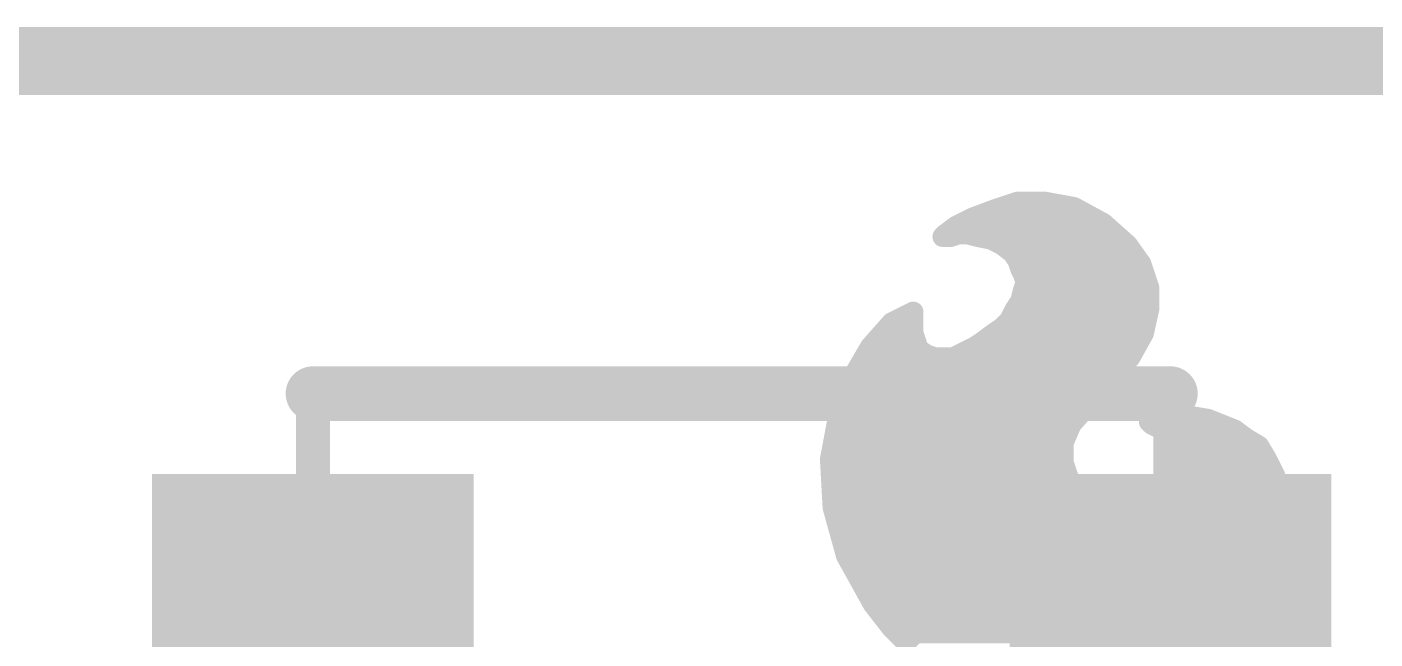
# Model space of a CAD drawing. Extents: x -25 to 82, y -23 to 23.
# Drawn here: x 9.4 to 14.43, y 20.7 to 22.99 of the extents above; entities that cross this region are included whole.
import ezdxf

# ---------------------------------------------------------------- set-up
doc = ezdxf.new("R2010")
doc.units = 0
for name, color, linetype in [('1', 12, 'CONTINUOUS'), ('16', 132, 'CONTINUOUS'), ('20', 53, 'CONTINUOUS'), ('21', 41, 'CONTINUOUS'), ('22', 40, 'CONTINUOUS'), ('51', 53, 'CONTINUOUS')]:
    doc.layers.add(name, color=color, linetype=linetype)

# ---------------------------------------------------------------- blocks, each defined once
blk = doc.blocks.new('RECT')
blk.add_solid([(-0.5, -0.5), (0.5, -0.5), (-0.5, 0.5), (0.5, 0.5)])

msp = doc.modelspace()

# ---------------------------------------------------------------- linework, layer by layer
at = {"layer": '1', "const_width": 0.254}
msp.add_lwpolyline([(30.48, 22.86), (0, 22.86)], dxfattribs=at)
at = {"layer": '16', "const_width": 0.254}
msp.add_lwpolyline([(30.48, 22.86), (0, 22.86)], dxfattribs=at)
at = {"layer": '20', "const_width": 0.2032}
msp.add_lwpolyline([(0, 22.86), (30.48, 22.86)], dxfattribs=at)
at = {"layer": '21', "const_width": 0.2032}
msp.add_lwpolyline([(10.465, 21.62), (13.665, 21.62)], dxfattribs=at)
at = {"layer": '21', "const_width": 0.1016}
for points in [[(10.465, 21.6708, 1), (10.465, 21.5692)], [(13.665, 21.5692, 1), (13.665, 21.6708)]]:
    msp.add_lwpolyline(points, format="xyb", dxfattribs=at)
at = {"layer": '22', "const_width": 0.0762}
for points in [[(12.925, 22.275), (13.005, 22.305)], [(13.005, 22.305), (13.095, 22.335)], [(13.0698, 22.3266), (13.2412, 22.3266)], [(13.095, 22.335), (13.195, 22.335)], [(13.195, 22.335), (13.305, 22.315)], [(13.305, 22.315), (13.415, 22.255)], [(12.865, 22.245), (12.925, 22.275)], [(12.8758, 22.2504), (13.4202, 22.2504)], [(13.415, 22.255), (13.505, 22.175)], [(12.815, 22.205), (12.825, 22.215)], [(12.845, 22.205), (12.815, 22.205)], [(12.825, 22.215), (12.865, 22.245)], [(12.875, 22.215), (12.845, 22.205)], [(12.905, 22.215), (12.875, 22.215)], [(12.945, 22.205), (12.905, 22.215)], [(12.995, 22.195), (12.945, 22.205)], [(13.035, 22.175), (12.995, 22.195)], [(13.075, 22.145), (13.035, 22.175)], [(13.0361, 22.1742), (13.5056, 22.1742)], [(13.505, 22.175), (13.555, 22.105)], [(13.095, 22.115), (13.075, 22.145)], [(13.105, 22.085), (13.095, 22.115)], [(13.1007, 22.098), (13.5573, 22.098)], [(13.555, 22.105), (13.585, 22.015)], [(13.115, 22.065), (13.105, 22.085)], [(13.125, 22.035), (13.115, 22.065)], [(13.105, 21.965), (13.115, 22.005)], [(13.115, 22.005), (13.125, 22.035)], [(13.1206, 22.0218), (13.5827, 22.0218)], [(13.585, 22.015), (13.585, 21.935)], [(13.085, 21.935), (13.105, 21.965)], [(13.0921, 21.9456), (13.585, 21.9456)], [(12.625, 21.885), (12.705, 21.925)], [(12.705, 21.925), (12.705, 21.845)], [(13.035, 21.865), (13.065, 21.895)], [(13.065, 21.895), (13.085, 21.935)], [(13.585, 21.935), (13.565, 21.845)], [(12.545, 21.795), (12.625, 21.885)], [(12.6111, 21.8694), (12.705, 21.8694)], [(12.705, 21.845), (12.715, 21.815)], [(12.965, 21.815), (13.005, 21.845)], [(13.005, 21.845), (13.035, 21.865)], [(13.0394, 21.8694), (13.5704, 21.8694)], [(13.565, 21.845), (13.515, 21.755)], [(12.475, 21.675), (12.545, 21.795)], [(12.544, 21.7932), (12.7223, 21.7932)], [(12.715, 21.815), (12.725, 21.785)], [(12.895, 21.775), (12.935, 21.795)], [(12.9314, 21.7932), (13.5362, 21.7932)], [(12.935, 21.795), (12.965, 21.815)], [(12.725, 21.785), (12.755, 21.765)], [(12.755, 21.765), (12.785, 21.755)], [(12.785, 21.755), (12.855, 21.755)], [(12.855, 21.755), (12.895, 21.775)], [(13.515, 21.755), (13.445, 21.675)], [(12.4995, 21.717), (13.4817, 21.717)], [(12.425, 21.535), (12.475, 21.675)], [(13.445, 21.675), (13.365, 21.585)], [(12.4628, 21.6408), (13.4146, 21.6408)], [(12.4356, 21.5646), (13.3472, 21.5646)], [(13.365, 21.585), (13.295, 21.505)], [(12.395, 21.375), (12.425, 21.535)], [(13.295, 21.505), (13.265, 21.435)], [(13.585, 21.515), (13.605, 21.525)], [(13.595, 21.505), (13.585, 21.515)], [(13.615, 21.495), (13.595, 21.505)], [(13.605, 21.525), (13.625, 21.525)], [(13.635, 21.485), (13.615, 21.495)], [(13.625, 21.525), (13.665, 21.535)], [(13.665, 21.535), (13.745, 21.535)], [(13.745, 21.535), (13.805, 21.525)], [(13.805, 21.525), (13.855, 21.505)], [(13.855, 21.505), (13.905, 21.485)], [(12.4163, 21.4884), (13.2879, 21.4884)], [(13.6282, 21.4884), (13.8965, 21.4884)], [(13.665, 21.475), (13.635, 21.485)], [(13.685, 21.455), (13.665, 21.475)], [(13.705, 21.435), (13.685, 21.455)], [(13.905, 21.485), (13.945, 21.455)], [(13.945, 21.455), (13.995, 21.425)], [(12.402, 21.4122), (13.265, 21.4122)], [(13.265, 21.435), (13.265, 21.365)], [(13.725, 21.405), (13.705, 21.435)], [(13.7202, 21.4122), (14.0027, 21.4122)], [(13.735, 21.375), (13.725, 21.405)], [(13.995, 21.425), (14.025, 21.375)], [(12.405, 21.195), (12.395, 21.375)], [(13.265, 21.365), (13.285, 21.305)], [(13.725, 21.315), (13.735, 21.345)], [(13.735, 21.345), (13.735, 21.375)], [(14.025, 21.375), (14.055, 21.315)], [(12.3972, 21.336), (13.2747, 21.336)], [(13.285, 21.305), (13.325, 21.255)], [(13.705, 21.275), (13.725, 21.315)], [(13.732, 21.336), (14.0445, 21.336)], [(14.055, 21.315), (14.075, 21.255)], [(12.4014, 21.2598), (13.3212, 21.2598)], [(13.325, 21.255), (13.385, 21.215)], [(13.645, 21.225), (13.675, 21.245)], [(13.675, 21.245), (13.705, 21.275)], [(13.6898, 21.2598), (14.0734, 21.2598)], [(14.075, 21.255), (14.085, 21.165)], [(12.455, 21.015), (12.405, 21.195)], [(13.385, 21.215), (13.465, 21.195)], [(13.465, 21.195), (13.545, 21.195)], [(13.545, 21.195), (13.595, 21.205)], [(13.595, 21.205), (13.645, 21.225)], [(12.4082, 21.1836), (14.0829, 21.1836)], [(14.085, 21.165), (14.095, 21.075)], [(12.4293, 21.1074), (14.0914, 21.1074)], [(14.095, 21.075), (14.095, 19.795)], [(12.4505, 21.0312), (14.095, 21.0312)], [(12.555, 20.835), (12.455, 21.015)], [(12.4883, 20.955), (14.095, 20.955)], [(12.5307, 20.8788), (14.095, 20.8788)], [(12.625, 20.745), (12.555, 20.835)], [(12.5802, 20.8026), (14.095, 20.8026)], [(12.705, 20.665), (12.625, 20.745)], [(12.6436, 20.7264), (14.095, 20.7264)]]:
    msp.add_lwpolyline(points, dxfattribs=at)
at = {"layer": '22', "const_width": 0.0381}
for points in [[(12.999, 22.3231, 1), (13.011, 22.2869)], [(13.0117, 22.2872, 1), (12.9983, 22.3228)], [(13.0698, 22.3457, 1), (13.0698, 22.3076)], [(13.095, 22.3541, 1), (13.095, 22.316)], [(13.101, 22.3169, 1), (13.089, 22.3531)], [(13.1984, 22.3537, 1), (13.1916, 22.3163)], [(13.195, 22.316, 1), (13.195, 22.3541)], [(13.2412, 22.3076, 1), (13.2412, 22.3457)], [(13.3141, 22.3317, 1), (13.2959, 22.2983)], [(13.3016, 22.2963, 1), (13.3084, 22.3337)], [(12.8758, 22.2695, 1), (12.8758, 22.2314)], [(12.9183, 22.2928, 1), (12.9317, 22.2572)], [(12.9335, 22.258, 1), (12.9165, 22.292)], [(13.4277, 22.2692, 1), (13.4023, 22.2408)], [(13.4059, 22.2383, 1), (13.4241, 22.2717)], [(13.4202, 22.2314, 1), (13.4202, 22.2695)], [(12.815, 22.2241, 1), (12.815, 22.186)], [(12.8015, 22.2185, 1), (12.8285, 22.1915)], [(12.8136, 22.2302, 1), (12.8364, 22.1998)], [(12.8385, 22.2015, 1), (12.8115, 22.2285)], [(12.839, 22.2231, 1), (12.851, 22.1869)], [(12.845, 22.186, 1), (12.845, 22.2241)], [(12.8565, 22.262, 1), (12.8735, 22.228)], [(12.8764, 22.2298, 1), (12.8536, 22.2602)], [(12.875, 22.234, 1), (12.875, 22.1959)], [(12.881, 22.1969, 1), (12.869, 22.2331)], [(12.9096, 22.2335, 1), (12.9004, 22.1965)], [(12.905, 22.1959, 1), (12.905, 22.234)], [(12.9487, 22.2237, 1), (12.9413, 22.1863)], [(12.9404, 22.1865, 1), (12.9496, 22.2235)], [(13.0035, 22.212, 1), (12.9865, 22.178)], [(12.9913, 22.1763, 1), (12.9987, 22.2137)], [(13.0464, 22.1902, 1), (13.0236, 22.1598)], [(13.0361, 22.1933, 1), (13.0361, 22.1552)], [(13.0265, 22.158, 1), (13.0435, 22.192)], [(13.5205, 22.1861, 1), (13.4895, 22.1639)], [(13.4923, 22.1608, 1), (13.5177, 22.1892)], [(13.5056, 22.1552, 1), (13.5056, 22.1933)], [(13.0909, 22.1556, 1), (13.0591, 22.1344)], [(13.0636, 22.1298, 1), (13.0864, 22.1602)], [(13.1131, 22.121, 1), (13.0769, 22.109)], [(13.0791, 22.1044, 1), (13.1109, 22.1256)], [(13.1007, 22.1171, 1), (13.1007, 22.079)], [(13.5731, 22.111, 1), (13.5369, 22.099)], [(13.5395, 22.0939, 1), (13.5705, 22.1161)], [(13.5573, 22.079, 1), (13.5573, 22.1171)], [(13.122, 22.0935, 1), (13.088, 22.0765)], [(13.0869, 22.079, 1), (13.1231, 22.091)], [(13.1331, 22.071, 1), (13.0969, 22.059)], [(13.098, 22.0565, 1), (13.132, 22.0735)], [(13.1335, 22.0004, 1), (13.0965, 22.0096)], [(13.1206, 22.0409, 1), (13.1206, 22.0028)], [(13.1431, 22.029, 1), (13.1069, 22.041)], [(13.1069, 22.029, 1), (13.1431, 22.041)], [(13.6041, 22.015, 1), (13.566, 22.015)], [(13.5669, 22.009, 1), (13.6031, 22.021)], [(13.5827, 22.0028, 1), (13.5827, 22.0409)], [(13.0921, 21.9647, 1), (13.0921, 21.9266)], [(13.0865, 21.9696, 1), (13.1235, 21.9604)], [(13.1209, 21.9544, 1), (13.0891, 21.9756)], [(13.0969, 22.011, 1), (13.1331, 21.999)], [(13.585, 21.9266, 1), (13.585, 21.9647)], [(12.7241, 21.925, 1), (12.686, 21.925)], [(12.7135, 21.908, 1), (12.6965, 21.942)], [(13.0785, 21.8815, 1), (13.0515, 21.9085)], [(13.0691, 21.9456, 1), (13.1009, 21.9244)], [(13.102, 21.9265, 1), (13.068, 21.9435)], [(13.566, 21.935, 1), (13.6041, 21.935)], [(13.6036, 21.9309, 1), (13.5664, 21.9391)], [(12.6111, 21.8885, 1), (12.6111, 21.8504)], [(12.6165, 21.902, 1), (12.6335, 21.868)], [(12.6392, 21.8723, 1), (12.6108, 21.8977)], [(12.7231, 21.851, 1), (12.6869, 21.839)], [(12.705, 21.8504, 1), (12.705, 21.8885)], [(13.0164, 21.8298, 1), (12.9936, 21.8602)], [(13.0215, 21.8785, 1), (13.0485, 21.8515)], [(13.0394, 21.8885, 1), (13.0394, 21.8504)], [(13.0456, 21.8491, 1), (13.0244, 21.8809)], [(13.048, 21.9035, 1), (13.082, 21.8865)], [(13.5817, 21.8357, 1), (13.5483, 21.8543)], [(13.5704, 21.8504, 1), (13.5704, 21.8885)], [(12.544, 21.8123, 1), (12.544, 21.7742)], [(12.5615, 21.7854, 1), (12.5285, 21.8046)], [(12.686, 21.845, 1), (12.7241, 21.845)], [(12.7331, 21.821, 1), (12.6969, 21.809)], [(12.6969, 21.809, 1), (12.7331, 21.821)], [(12.7223, 21.7742, 1), (12.7223, 21.8123)], [(12.9314, 21.8123, 1), (12.9314, 21.7742)], [(12.9435, 21.778, 1), (12.9265, 21.812)], [(12.9536, 21.8302, 1), (12.9764, 21.7998)], [(12.9756, 21.7991, 1), (12.9544, 21.8309)], [(12.9944, 21.8609, 1), (13.0156, 21.8291)], [(13.5362, 21.7742, 1), (13.5362, 21.8123)], [(13.5464, 21.8491, 1), (13.5836, 21.8409)], [(12.5308, 21.8077, 1), (12.5592, 21.7823)], [(12.7356, 21.8009, 1), (12.7144, 21.7691)], [(12.7069, 21.779, 1), (12.7431, 21.791)], [(12.761, 21.7831, 1), (12.749, 21.7469)], [(12.7444, 21.7491, 1), (12.7656, 21.7809)], [(12.785, 21.7741, 1), (12.785, 21.736)], [(12.779, 21.7369, 1), (12.791, 21.7731)], [(12.8465, 21.772, 1), (12.8635, 21.738)], [(12.855, 21.736, 1), (12.855, 21.7741)], [(12.8865, 21.792, 1), (12.9035, 21.758)], [(12.9035, 21.758, 1), (12.8865, 21.792)], [(12.9244, 21.8109, 1), (12.9456, 21.7791)], [(13.4983, 21.7643, 1), (13.5317, 21.7457)], [(13.5293, 21.7425, 1), (13.5007, 21.7675)], [(12.4995, 21.7361, 1), (12.4995, 21.698)], [(13.4817, 21.698, 1), (13.4817, 21.7361)], [(12.4585, 21.6846, 1), (12.4915, 21.6654)], [(12.4929, 21.6686, 1), (12.4571, 21.6814)], [(13.4307, 21.6875, 1), (13.4593, 21.6625)], [(13.4592, 21.6623, 1), (13.4308, 21.6877)], [(12.4628, 21.6599, 1), (12.4628, 21.6218)], [(13.4146, 21.6218, 1), (13.4146, 21.6599)], [(12.4356, 21.5837, 1), (12.4356, 21.5456)], [(13.3508, 21.5977, 1), (13.3792, 21.5723)], [(13.3472, 21.5456, 1), (13.3472, 21.5837)], [(13.3793, 21.5725, 1), (13.3507, 21.5975)], [(12.4071, 21.5414, 1), (12.4429, 21.5286)], [(12.4437, 21.5315, 1), (12.4063, 21.5385)], [(13.2807, 21.5175, 1), (13.3093, 21.4925)], [(13.3125, 21.4975, 1), (13.2775, 21.5125)], [(13.5985, 21.5285, 1), (13.5715, 21.5015)], [(13.5765, 21.532, 1), (13.5935, 21.498)], [(13.6035, 21.522, 1), (13.5865, 21.488)], [(13.5815, 21.4915, 1), (13.6085, 21.5185)], [(13.605, 21.5441, 1), (13.605, 21.506)], [(13.6235, 21.512, 1), (13.6065, 21.478)], [(13.6135, 21.508, 1), (13.5965, 21.542)], [(13.6204, 21.5435, 1), (13.6296, 21.5065)], [(13.6065, 21.478, 1), (13.6235, 21.512)], [(13.625, 21.506, 1), (13.625, 21.5441)], [(13.665, 21.5541, 1), (13.665, 21.516)], [(13.6696, 21.5165, 1), (13.6604, 21.5535)], [(13.7481, 21.5538, 1), (13.7419, 21.5162)], [(13.745, 21.516, 1), (13.745, 21.5541)], [(13.8121, 21.5427, 1), (13.7979, 21.5073)], [(13.8019, 21.5062, 1), (13.8081, 21.5438)], [(13.8621, 21.5227, 1), (13.8479, 21.4873)], [(13.8479, 21.4873, 1), (13.8621, 21.5227)], [(12.4163, 21.5075, 1), (12.4163, 21.4694)], [(13.2879, 21.4694, 1), (13.2879, 21.5075)], [(13.6282, 21.5075, 1), (13.6282, 21.4694)], [(13.641, 21.5031, 1), (13.629, 21.4669)], [(13.6265, 21.468, 1), (13.6435, 21.502)], [(13.6785, 21.4885, 1), (13.6515, 21.4615)], [(13.659, 21.4569, 1), (13.671, 21.4931)], [(13.6985, 21.4685, 1), (13.6715, 21.4415)], [(13.6715, 21.4415, 1), (13.6985, 21.4685)], [(13.9164, 21.5002, 1), (13.8936, 21.4698)], [(13.8965, 21.4694, 1), (13.8965, 21.5075)], [(13.8979, 21.4673, 1), (13.9121, 21.5027)], [(13.9548, 21.4713, 1), (13.9352, 21.4387)], [(13.9336, 21.4398, 1), (13.9564, 21.4702)], [(12.402, 21.4313, 1), (12.402, 21.3932)], [(13.2475, 21.4425, 1), (13.2825, 21.4275)], [(13.2841, 21.435, 1), (13.246, 21.435)], [(13.265, 21.3932, 1), (13.265, 21.4313)], [(13.7209, 21.4456, 1), (13.6891, 21.4244)], [(13.6915, 21.4215, 1), (13.7185, 21.4485)], [(13.7202, 21.4313, 1), (13.7202, 21.3932)], [(13.7431, 21.411, 1), (13.7069, 21.399)], [(13.7091, 21.3944, 1), (13.7409, 21.4156)], [(14.0113, 21.4348, 1), (13.9787, 21.4152)], [(13.9852, 21.4087, 1), (14.0048, 21.4413)], [(14.0027, 21.3932, 1), (14.0027, 21.4313)], [(12.414, 21.3761, 1), (12.376, 21.3739)], [(12.3763, 21.3785, 1), (12.4137, 21.3715)], [(13.2831, 21.371, 1), (13.2469, 21.359)], [(13.246, 21.365, 1), (13.2841, 21.365)], [(13.7541, 21.375, 1), (13.716, 21.375)], [(13.7169, 21.369, 1), (13.7531, 21.381)], [(13.7531, 21.339, 1), (13.7169, 21.351)], [(14.042, 21.3835, 1), (14.008, 21.3665)], [(14.0087, 21.3652, 1), (14.0413, 21.3848)], [(12.3972, 21.3551, 1), (12.3972, 21.317)], [(13.2999, 21.3169, 1), (13.2701, 21.2931)], [(13.2669, 21.299, 1), (13.3031, 21.311)], [(13.2747, 21.317, 1), (13.2747, 21.3551)], [(13.7069, 21.321, 1), (13.7431, 21.309)], [(13.742, 21.3065, 1), (13.708, 21.3235)], [(13.732, 21.3551, 1), (13.732, 21.317)], [(13.716, 21.345, 1), (13.7541, 21.345)], [(14.0731, 21.321, 1), (14.0369, 21.309)], [(14.038, 21.3065, 1), (14.072, 21.3235)], [(14.0445, 21.317, 1), (14.0445, 21.3551)], [(12.4014, 21.2789, 1), (12.4014, 21.2408)], [(13.3356, 21.2709, 1), (13.3144, 21.2391)], [(13.3101, 21.2431, 1), (13.3399, 21.2669)], [(13.3212, 21.2408, 1), (13.3212, 21.2789)], [(13.6856, 21.2291, 1), (13.6644, 21.2609)], [(13.6898, 21.2789, 1), (13.6898, 21.2408)], [(13.688, 21.2835, 1), (13.722, 21.2665)], [(13.7185, 21.2615, 1), (13.6915, 21.2885)], [(14.0939, 21.2571, 1), (14.0561, 21.2529)], [(14.0569, 21.249, 1), (14.0931, 21.261)], [(14.0734, 21.2408, 1), (14.0734, 21.2789)], [(12.4234, 21.2001, 1), (12.3866, 21.1899)], [(13.3896, 21.2335, 1), (13.3804, 21.1965)], [(13.3744, 21.1991, 1), (13.3956, 21.2309)], [(13.465, 21.2141, 1), (13.465, 21.176)], [(13.4604, 21.1765, 1), (13.4696, 21.2135)], [(13.5413, 21.2137, 1), (13.5487, 21.1763)], [(13.545, 21.176, 1), (13.545, 21.2141)], [(13.5879, 21.2227, 1), (13.6021, 21.1873)], [(13.5987, 21.1863, 1), (13.5913, 21.2237)], [(13.6344, 21.2409, 1), (13.6556, 21.2091)], [(13.6521, 21.2073, 1), (13.6379, 21.2427)], [(13.6615, 21.2585, 1), (13.6885, 21.2315)], [(12.386, 21.1939, 1), (12.424, 21.1961)], [(12.4082, 21.2027, 1), (12.4082, 21.1646)], [(14.1039, 21.1671, 1), (14.0661, 21.1629)], [(14.0661, 21.1629, 1), (14.1039, 21.1671)], [(14.0829, 21.1646, 1), (14.0829, 21.2027)], [(12.4293, 21.1265, 1), (12.4293, 21.0884)], [(14.0914, 21.0884, 1), (14.0914, 21.1265)], [(14.1141, 21.075, 1), (14.076, 21.075)], [(14.0761, 21.0729, 1), (14.1139, 21.0771)], [(12.4505, 21.0503, 1), (12.4505, 21.0122)], [(12.4717, 21.0243, 1), (12.4383, 21.0057)], [(12.4366, 21.0099, 1), (12.4734, 21.0201)], [(14.095, 21.0122, 1), (14.095, 21.0503)], [(12.4883, 20.9741, 1), (12.4883, 20.936)], [(14.095, 20.936, 1), (14.095, 20.9741)], [(12.5307, 20.8979, 1), (12.5307, 20.8598)], [(14.095, 20.8598, 1), (14.095, 20.8979)], [(12.57, 20.8467, 1), (12.54, 20.8233)], [(12.5383, 20.8257, 1), (12.5717, 20.8443)], [(12.5802, 20.8217, 1), (12.5802, 20.7836)], [(14.095, 20.7836, 1), (14.095, 20.8217)], [(12.6385, 20.7585, 1), (12.6115, 20.7315)], [(12.61, 20.7333, 1), (12.64, 20.7567)], [(12.6436, 20.7455, 1), (12.6436, 20.7074)], [(14.095, 20.7074, 1), (14.095, 20.7455)]]:
    msp.add_lwpolyline(points, format="xyb", dxfattribs=at)
at = {"layer": '51', "const_width": 0.0635}
for points in [[(10.4968, 21.62, 1), (10.4332, 21.62)], [(10.465, 21.6517, 1), (10.465, 21.5883)], [(13.6968, 21.62, 1), (13.6333, 21.62)], [(13.665, 21.5883, 1), (13.665, 21.6517)]]:
    msp.add_lwpolyline(points, format="xyb", dxfattribs=at)
at = {"layer": '51', "const_width": 0.127}
for points in [[(10.465, 21.62), (13.665, 21.62)], [(10.465, 19.02), (10.465, 21.62)], [(13.665, 21.62), (13.665, 19.02)]]:
    msp.add_lwpolyline(points, dxfattribs=at)

# ---------------------------------------------------------------- block references
at = {"layer": '1', "xscale": 1.2, "yscale": 2}
for p in [(10.465, 20.32), (13.665, 20.32)]:
    msp.add_blockref('RECT', p, dxfattribs=at)

doc.saveas('drawing.dxf')
